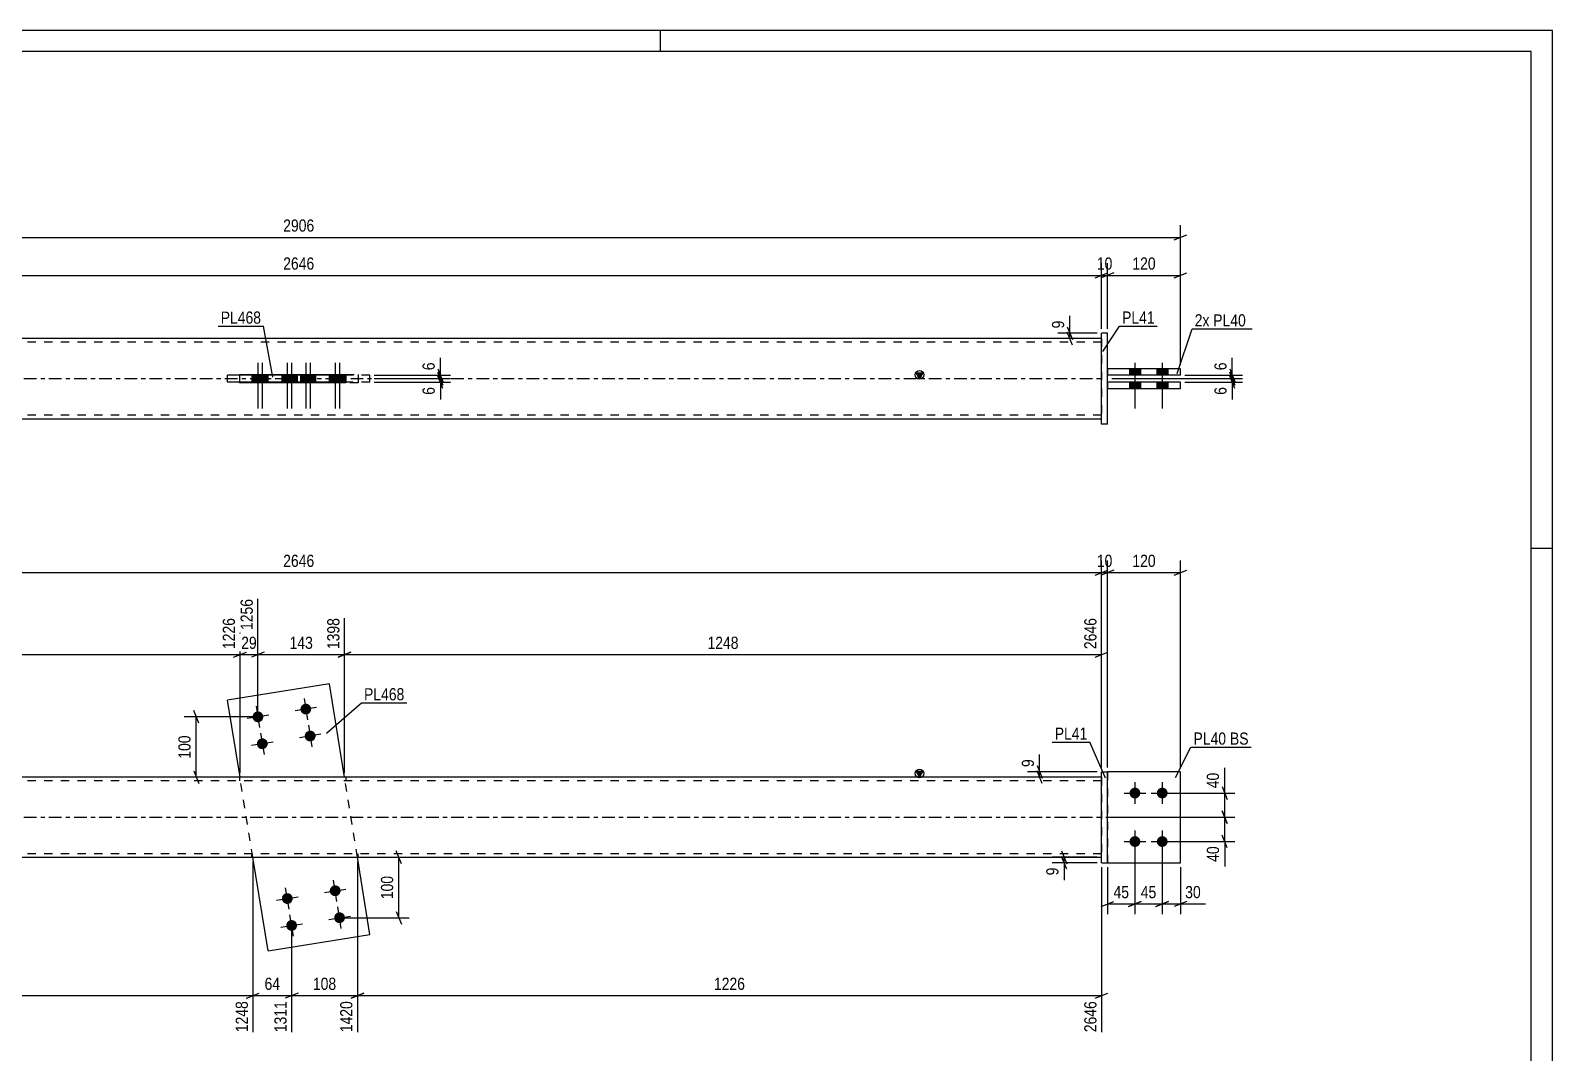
# Model space of a CAD drawing. Header units: millimetres. Extents: x 0 to 594, y 0 to 420.
# Drawn here: x 235.7 to 594, y 179.2 to 420 of the extents above; entities that cross this region are included whole.
import ezdxf

# ---------------------------------------------------------------- set-up
doc = ezdxf.new("R2010")
doc.units = ezdxf.units.MM
doc.linetypes.add('DXK_LINE_DOT2', pattern=[3.9198, 1.9599, -1.9599])
doc.linetypes.add('DXK_LINE_DOT3', pattern=[5.9187, 2.979, -0.9799, 0.9799, -0.9799])
doc.styles.add('Arial Narrow', font='ARIALN.TTF', dxfattribs={"height": 0.2})

# ---------------------------------------------------------------- blocks, each defined once
blk = doc.blocks.new('Unknown-582683168-1128')
at = {"color": 5, "linetype": 'Continuous'}
for p, q in [((594, 420), (0, 420)), ((384, 415), (384, 420)), ((594, 0), (594, 420)), ((589, 415), (5, 415)), ((589, 5), (589, 415)), ((594, 298), (589, 298))]:
    blk.add_line(p, q, dxfattribs=at)
blk = doc.blocks.new('Bolt-582683168-1978 - 1949')
at = {"linetype": 'Continuous'}
for points in [[(495.68, 241.66, -1), (495.68, 239.09, -1)], [(502.11, 241.66, -1), (502.11, 239.09, -1)], [(495.68, 230.23, -1), (495.68, 227.66, -1)], [(502.11, 230.23, -1), (502.11, 227.66, -1)]]:
    blk.add_hatch(color=1, dxfattribs=at).paths.add_polyline_path(points)
at = {"color": 1, "linetype": 'Continuous'}
for p, q in [((493.11, 240.38), (498.25, 240.38)), ((495.68, 242.95), (495.68, 237.8)), ((499.54, 240.38), (504.68, 240.38)), ((502.11, 242.95), (502.11, 237.8)), ((495.68, 231.52), (495.68, 226.38)), ((502.11, 231.52), (502.11, 226.38)), ((493.11, 228.95), (498.25, 228.95)), ((499.54, 228.95), (504.68, 228.95))]:
    blk.add_line(p, q, dxfattribs=at)
blk = doc.blocks.new('Part-582683168-1956 - 1949')
at = {"color": 7, "linetype": 'DXK_LINE_DOT2'}
for p, q in [((506.39, 245.38), (489.25, 245.38)), ((489.25, 245.38), (489.25, 223.95)), ((506.39, 223.95), (506.39, 245.38)), ((489.25, 223.95), (506.39, 223.95))]:
    blk.add_line(p, q, dxfattribs=at)
blk = doc.blocks.new('Part-582683168-1957 - 1949')
at = {"color": 2, "linetype": 'Continuous'}
for p, q in [((487.82, 223.95), (487.82, 245.38)), ((487.82, 245.38), (489.25, 245.38)), ((489.25, 223.95), (489.25, 245.38)), ((487.82, 223.95), (489.25, 223.95))]:
    blk.add_line(p, q, dxfattribs=at)
blk = doc.blocks.new('Part-582683168-1977 - 1949')
at = {"color": 2, "linetype": 'Continuous'}
for p, q in [((306.03, 266.11), (282.06, 262.23)), ((309.59, 244.09), (306.03, 266.11)), ((284.99, 244.09), (282.06, 262.23)), ((291.6, 203.22), (288.04, 225.23)), ((315.57, 207.09), (312.64, 225.23)), ((291.6, 203.22), (315.57, 207.09))]:
    blk.add_line(p, q, dxfattribs=at)
at = {"color": 7, "linetype": 'DXK_LINE_DOT2'}
for p, q in [((288.04, 225.23), (284.99, 244.09)), ((312.64, 225.23), (309.59, 244.09))]:
    blk.add_line(p, q, dxfattribs=at)
blk = doc.blocks.new('Bolt-582683168-1980 - 1949')
at = {"linetype": 'Continuous'}
for points in [[(290.47, 258.53, -1), (287.93, 258.12, -1)], [(301.75, 260.35, -1), (299.22, 259.94, -1)], [(302.78, 254, -1), (300.24, 253.59, -1)], [(291.5, 252.18, -1), (288.96, 251.77, -1)]]:
    blk.add_hatch(color=1, dxfattribs=at).paths.add_polyline_path(points)
at = {"color": 1, "linetype": 'Continuous'}
for p, q in [((300.08, 262.68), (300.9, 257.61)), ((291.74, 258.73), (286.66, 257.91)), ((288.79, 260.86), (289.61, 255.78)), ((303.02, 260.56), (297.95, 259.74)), ((289.82, 254.51), (290.64, 249.44)), ((301.1, 256.34), (301.92, 251.26)), ((292.77, 252.39), (287.69, 251.57)), ((304.05, 254.21), (298.97, 253.39))]:
    blk.add_line(p, q, dxfattribs=at)
blk = doc.blocks.new('Bolt-582683168-1981 - 1949')
at = {"linetype": 'Continuous'}
for points in [[(306.13, 217.14, -1), (308.67, 217.55, -1)], [(294.85, 215.32, -1), (297.39, 215.73, -1)], [(307.16, 210.8, -1), (309.7, 211.21, -1)], [(295.88, 208.97, -1), (298.42, 209.38, -1)]]:
    blk.add_hatch(color=1, dxfattribs=at).paths.add_polyline_path(points)
at = {"color": 1, "linetype": 'Continuous'}
for p, q in [((307.81, 214.81), (306.99, 219.89)), ((293.58, 215.11), (298.66, 215.93)), ((296.53, 212.99), (295.71, 218.06)), ((304.86, 216.94), (309.94, 217.76)), ((297.56, 206.64), (296.74, 211.72)), ((308.84, 208.46), (308.02, 213.54)), ((294.61, 208.77), (299.69, 209.59)), ((305.89, 210.59), (310.97, 211.41))]:
    blk.add_line(p, q, dxfattribs=at)
blk = doc.blocks.new('Part-582683168-1992 - 1949')
at = {"color": 2, "linetype": 'Continuous'}
for p, q in [((506.39, 245.38), (489.25, 245.38)), ((506.39, 223.95), (506.39, 245.38)), ((489.25, 223.95), (506.39, 223.95))]:
    blk.add_line(p, q, dxfattribs=at)
at = {"color": 7, "linetype": 'DXK_LINE_DOT2'}
blk.add_line((489.25, 245.38), (489.25, 223.95), dxfattribs=at)
blk = doc.blocks.new('Part-582683168-1997 - 1949')
at = {"linetype": 'Continuous'}
blk.add_hatch(color=2, dxfattribs=at).paths.add_polyline_path([(444.96, 244.09), (444.16, 245.49), (445.76, 245.49)])
at = {"color": 2, "linetype": 'Continuous'}
for p, q in [((487.82, 244.09), (109.81, 244.09)), ((444.96, 244.09), (444.16, 245.49)), ((444.16, 245.49), (445.76, 245.49)), ((445.76, 245.49), (444.96, 244.09)), ((109.81, 225.23), (487.82, 225.23))]:
    blk.add_line(p, q, dxfattribs=at)
at = {"color": 7, "linetype": 'DXK_LINE_DOT2'}
for p, q in [((284.85, 244.09), (284.85, 243.23)), ((309.87, 244.09), (309.87, 243.23)), ((487.82, 244.09), (487.82, 225.23)), ((487.82, 243.23), (109.81, 243.23)), ((487.82, 226.09), (109.81, 226.09)), ((287.76, 225.23), (287.76, 226.09)), ((312.78, 225.23), (312.78, 226.09))]:
    blk.add_line(p, q, dxfattribs=at)
at = {"color": 7, "linetype": 'DXK_LINE_DOT3'}
blk.add_line((109.81, 234.66), (487.82, 234.66), dxfattribs=at)
at = {"color": 2, "linetype": 'Continuous'}
blk.add_circle((444.96, 244.99), 1, dxfattribs=at)
blk = doc.blocks.new('Bolt-582683168-2431 - 2424')
at = {"linetype": 'Continuous'}
for points in [[(496.96, 340.26), (494.39, 340.26), (494.39, 338.83), (496.96, 338.83)], [(496.96, 340.26), (494.39, 340.26), (494.39, 338.83), (496.96, 338.83)], [(496.96, 337.12), (494.39, 337.12), (494.39, 335.69), (496.96, 335.69)], [(496.96, 337.12), (494.39, 337.12), (494.39, 335.69), (496.96, 335.69)], [(503.39, 340.26), (500.82, 340.26), (500.82, 338.83), (503.39, 338.83)], [(503.39, 340.26), (500.82, 340.26), (500.82, 338.83), (503.39, 338.83)], [(503.39, 337.12), (500.82, 337.12), (500.82, 335.69), (503.39, 335.69)], [(503.39, 337.12), (500.82, 337.12), (500.82, 335.69), (503.39, 335.69)]]:
    blk.add_hatch(color=1, dxfattribs=at).paths.add_polyline_path(points)
at = {"color": 1, "linetype": 'Continuous'}
for p, q in [((495.68, 341.69), (495.68, 330.98)), ((495.68, 341.69), (495.68, 330.98)), ((502.11, 341.69), (502.11, 330.98)), ((502.11, 341.69), (502.11, 330.98)), ((494.39, 340.26), (494.39, 338.83)), ((494.39, 340.26), (494.39, 338.83)), ((494.39, 337.12), (494.39, 335.69)), ((494.39, 337.12), (494.39, 335.69)), ((496.96, 340.26), (496.96, 338.83)), ((496.96, 340.26), (496.96, 338.83)), ((496.96, 337.12), (496.96, 335.69)), ((496.96, 337.12), (496.96, 335.69)), ((500.82, 340.26), (500.82, 338.83)), ((500.82, 340.26), (500.82, 338.83)), ((500.82, 337.12), (500.82, 335.69)), ((500.82, 337.12), (500.82, 335.69)), ((503.39, 340.26), (503.39, 338.83)), ((503.39, 340.26), (503.39, 338.83)), ((503.39, 337.12), (503.39, 335.69)), ((503.39, 337.12), (503.39, 335.69))]:
    blk.add_line(p, q, dxfattribs=at)
blk = doc.blocks.new('Part-582683168-2437 - 2424')
at = {"color": 2, "linetype": 'Continuous'}
for p, q in [((282.06, 337.12), (282.06, 338.83)), ((309.87, 338.83), (282.06, 338.83)), ((309.87, 337.12), (282.06, 337.12)), ((306.03, 337.12), (306.03, 338.83))]:
    blk.add_line(p, q, dxfattribs=at)
at = {"color": 7, "linetype": 'DXK_LINE_DOT2'}
for p, q in [((291.6, 337.12), (291.6, 338.83)), ((315.57, 338.83), (309.87, 338.83)), ((315.57, 337.12), (309.87, 337.12)), ((315.57, 337.12), (315.57, 338.83))]:
    blk.add_line(p, q, dxfattribs=at)
blk = doc.blocks.new('Part-582683168-2452 - 2424')
at = {"color": 2, "linetype": 'Continuous'}
for p, q in [((489.25, 340.26), (489.25, 338.83)), ((506.39, 340.26), (489.25, 340.26)), ((506.39, 338.83), (489.25, 338.83)), ((506.39, 338.83), (506.39, 340.26))]:
    blk.add_line(p, q, dxfattribs=at)
blk = doc.blocks.new('Part-582683168-2457 - 2424')
at = {"color": 2, "linetype": 'Continuous'}
for p, q in [((506.39, 337.12), (489.25, 337.12)), ((489.25, 337.12), (489.25, 335.69)), ((506.39, 335.69), (506.39, 337.12)), ((489.25, 335.69), (506.39, 335.69))]:
    blk.add_line(p, q, dxfattribs=at)
blk = doc.blocks.new('Part-582683168-2462 - 2424')
at = {"linetype": 'Continuous'}
blk.add_hatch(color=2, dxfattribs=at).paths.add_polyline_path([(444.96, 337.98), (444.16, 339.38), (445.76, 339.38)])
at = {"color": 2, "linetype": 'Continuous'}
for p, q in [((487.82, 347.4), (109.81, 347.4)), ((284.85, 338.98), (284.85, 338.83)), ((284.85, 338.98), (309.87, 338.98)), ((284.85, 336.98), (284.85, 337.12)), ((309.87, 336.98), (284.85, 336.98)), ((287.76, 338.83), (287.76, 338.98)), ((287.76, 336.98), (287.76, 337.12)), ((309.87, 338.98), (309.87, 336.98)), ((444.96, 337.98), (444.16, 339.38)), ((444.16, 339.38), (445.76, 339.38)), ((445.76, 339.38), (444.96, 337.98)), ((109.81, 328.55), (487.82, 328.55))]:
    blk.add_line(p, q, dxfattribs=at)
at = {"color": 7, "linetype": 'DXK_LINE_DOT2'}
for p, q in [((487.82, 346.55), (109.81, 346.55)), ((487.82, 347.4), (487.82, 328.55)), ((284.85, 338.83), (284.85, 336.98)), ((287.76, 338.98), (287.76, 337.12)), ((309.87, 338.98), (312.78, 338.98)), ((312.78, 336.98), (309.87, 336.98)), ((312.78, 338.98), (312.78, 336.98)), ((487.82, 329.4), (109.81, 329.4))]:
    blk.add_line(p, q, dxfattribs=at)
at = {"color": 7, "linetype": 'DXK_LINE_DOT3'}
blk.add_line((109.81, 337.98), (487.82, 337.98), dxfattribs=at)
at = {"color": 2, "linetype": 'Continuous'}
blk.add_circle((444.96, 338.88), 1, dxfattribs=at)
blk = doc.blocks.new('Bolt-582683168-2468 - 2424')
at = {"linetype": 'Continuous'}
for points in [[(290.49, 338.83), (287.92, 338.83), (287.92, 337.12), (290.49, 337.12)], [(291.51, 338.83), (288.94, 338.83), (288.94, 337.12), (291.51, 337.12)], [(301.77, 338.83), (299.2, 338.83), (299.2, 337.12), (301.77, 337.12)], [(302.8, 338.83), (300.23, 338.83), (300.23, 337.12), (302.8, 337.12)]]:
    blk.add_hatch(color=1, dxfattribs=at).paths.add_polyline_path(points)
at = {"color": 1, "linetype": 'Continuous'}
for p, q in [((289.2, 341.69), (289.2, 330.98)), ((290.23, 341.69), (290.23, 330.98)), ((300.49, 341.69), (300.49, 330.98)), ((301.51, 341.69), (301.51, 330.98)), ((287.92, 338.83), (287.92, 337.12)), ((288.94, 338.83), (288.94, 337.12)), ((290.49, 338.83), (290.49, 337.12)), ((291.51, 338.83), (291.51, 337.12)), ((299.2, 338.83), (299.2, 337.12)), ((300.23, 338.83), (300.23, 337.12)), ((301.77, 338.83), (301.77, 337.12)), ((302.8, 338.83), (302.8, 337.12))]:
    blk.add_line(p, q, dxfattribs=at)
blk = doc.blocks.new('Bolt-582683168-2469 - 2424')
at = {"linetype": 'Continuous'}
for points in [[(294.84, 337.12), (297.41, 337.12), (297.41, 338.83), (294.84, 338.83)], [(295.86, 337.12), (298.43, 337.12), (298.43, 338.83), (295.86, 338.83)], [(306.12, 337.12), (308.69, 337.12), (308.69, 338.83), (306.12, 338.83)], [(307.14, 337.12), (309.71, 337.12), (309.71, 338.83), (307.14, 338.83)]]:
    blk.add_hatch(color=1, dxfattribs=at).paths.add_polyline_path(points)
at = {"color": 1, "linetype": 'Continuous'}
for p, q in [((296.12, 341.69), (296.12, 330.98)), ((297.15, 341.69), (297.15, 330.98)), ((307.4, 341.69), (307.4, 330.98)), ((308.43, 341.69), (308.43, 330.98)), ((294.84, 338.83), (294.84, 337.12)), ((295.86, 338.83), (295.86, 337.12)), ((297.41, 338.83), (297.41, 337.12)), ((298.43, 338.83), (298.43, 337.12)), ((306.12, 338.83), (306.12, 337.12)), ((307.14, 338.83), (307.14, 337.12)), ((308.69, 338.83), (308.69, 337.12)), ((309.71, 338.83), (309.71, 337.12))]:
    blk.add_line(p, q, dxfattribs=at)
blk = doc.blocks.new('Part-582683168-2475 - 2424')
at = {"color": 2, "linetype": 'Continuous'}
for p, q in [((487.82, 327.26), (487.82, 348.69)), ((489.25, 348.69), (487.82, 348.69)), ((489.25, 327.26), (489.25, 348.69)), ((489.25, 327.26), (487.82, 327.26))]:
    blk.add_line(p, q, dxfattribs=at)
blk = doc.blocks.new('StraightDimension-582683168-2094 - 1949')
at = {"color": 7, "linetype": 'Continuous'}
for p, q in [((288.2, 258.32), (271.85, 258.32)), ((275.3, 256.82), (274.1, 259.82)), ((274.7, 244.09), (274.7, 258.32)), ((283.99, 244.09), (271.85, 244.09)), ((274.1, 245.59), (275.3, 242.59))]:
    blk.add_line(p, q, dxfattribs=at)
at = {"color": 0}
blk.add_wipeout([(273.95, 254.55), (269.75, 254.55), (269.75, 247.86), (273.95, 247.86)], dxfattribs=at)
at = {"color": 3, "style": 'Arial Narrow'}
blk.add_text('100', height=2.863, rotation=90.0002, dxfattribs=at).set_placement((273.35, 248.46))
blk = doc.blocks.new('StraightDimension-582683168-2144 - 1949')
at = {"color": 7, "linetype": 'Continuous'}
for p, q in [((322.99, 223.73), (321.79, 226.73)), ((313.78, 225.23), (324.79, 225.23)), ((322.39, 211), (322.39, 225.23)), ((321.79, 212.5), (322.99, 209.5)), ((309.43, 211), (324.79, 211))]:
    blk.add_line(p, q, dxfattribs=at)
at = {"color": 0}
blk.add_wipeout([(321.64, 221.46), (317.44, 221.46), (317.44, 214.77), (321.64, 214.77)], dxfattribs=at)
at = {"color": 3, "style": 'Arial Narrow'}
blk.add_text('100', height=2.863, rotation=90.0002, dxfattribs=at).set_placement((321.04, 215.37))
blk = doc.blocks.new('StraightDimension-582683168-2021 - 1949')
at = {"color": 7, "linetype": 'Continuous'}
for p, q in [((487.82, 246.38), (487.82, 295.14)), ((489.25, 246.38), (489.25, 295.14)), ((486.32, 291.69), (489.32, 292.89)), ((490.75, 292.89), (487.75, 291.69)), ((487.82, 292.29), (489.25, 292.29))]:
    blk.add_line(p, q, dxfattribs=at)
at = {"color": 0}
blk.add_wipeout([(490.96, 293.04), (490.96, 297.24), (486.11, 297.24), (486.11, 293.04)], dxfattribs=at)
at = {"color": 3, "style": 'Arial Narrow'}
blk.add_text('10', height=2.863, dxfattribs=at).set_placement((486.71, 293.64))
blk = doc.blocks.new('StraightDimension-582683168-2181 - 1949')
at = {"color": 7, "linetype": 'Continuous'}
for p, q in [((502.11, 227.95), (502.11, 211.86)), ((506.39, 222.95), (506.39, 211.86)), ((500.61, 213.66), (503.61, 214.86)), ((502.11, 214.26), (506.39, 214.26)), ((507.89, 214.86), (504.89, 213.66))]:
    blk.add_line(p, q, dxfattribs=at)
at = {"color": 0}
blk.add_wipeout([(511.77, 215.01), (511.77, 219.21), (506.92, 219.21), (506.92, 215.01)], dxfattribs=at)
at = {"color": 7, "linetype": 'Continuous'}
blk.add_line((506.39, 214.26), (512.3, 214.26), dxfattribs=at)
blk.add_line((506.39, 214.26), (512.3, 214.26), dxfattribs=at)
at = {"color": 3, "style": 'Arial Narrow'}
blk.add_text('30', height=2.863, dxfattribs=at).set_placement((507.52, 215.61))
blk = doc.blocks.new('StraightDimension-582683168-2130 - 1949')
at = {"color": 7, "linetype": 'Continuous'}
for p, q in [((503.11, 240.38), (519.22, 240.38)), ((516.22, 241.88), (517.42, 238.88)), ((516.82, 234.66), (516.82, 240.38)), ((488.82, 234.66), (519.22, 234.66)), ((517.42, 233.16), (516.22, 236.16))]:
    blk.add_line(p, q, dxfattribs=at)
at = {"color": 0}
blk.add_wipeout([(516.07, 245.76), (511.87, 245.76), (511.87, 240.9), (516.07, 240.9)], dxfattribs=at)
at = {"color": 7, "linetype": 'Continuous'}
blk.add_line((516.82, 240.38), (516.82, 246.28), dxfattribs=at)
blk.add_line((516.82, 240.38), (516.82, 246.28), dxfattribs=at)
at = {"color": 3, "style": 'Arial Narrow'}
blk.add_text('40', height=2.863, rotation=90.0002, dxfattribs=at).set_placement((515.47, 241.5))
blk = doc.blocks.new('StraightDimension-582683168-2325 - 1949')
at = {"color": 7, "linetype": 'Continuous'}
for p, q in [((284.99, 245.09), (284.99, 281.6)), ((109.81, 245.09), (109.81, 276.11)), ((111.31, 273.58), (108.31, 272.38)), ((109.81, 272.98), (284.99, 272.98)), ((283.49, 272.38), (286.49, 273.58))]:
    blk.add_line(p, q, dxfattribs=at)
at = {"color": 0, "linetype": 'Continuous'}
for points in [[(284.39, 282.2), (280.19, 282.2), (280.19, 273.68), (284.39, 273.68)], [(109.21, 276.71), (105.01, 276.71), (105.01, 273.68), (109.21, 273.68)]]:
    blk.add_wipeout(points, dxfattribs=at)
at = {"color": 0}
blk.add_wipeout([(201.66, 273.73), (201.66, 277.93), (193.15, 277.93), (193.15, 273.73)], dxfattribs=at)
at = {"color": 3, "linetype": 'Continuous', "style": 'Arial Narrow'}
for s, height, p in [('1226', 2.863, (283.79, 274.28)), ('0', 2.86, (108.61, 274.28))]:
    blk.add_text(s, height=height, rotation=90.0002, dxfattribs=at).set_placement(p)
at = {"color": 3, "style": 'Arial Narrow'}
blk.add_text('1226', height=2.863, dxfattribs=at).set_placement((193.75, 274.33))
blk = doc.blocks.new('StraightDimension-582683168-1999 - 1949')
at = {"color": 7, "linetype": 'Continuous'}
for p, q in [((489.25, 246.38), (489.25, 295.14)), ((506.39, 246.38), (506.39, 295.14)), ((490.75, 292.89), (487.75, 291.69)), ((489.25, 292.29), (506.39, 292.29)), ((504.89, 291.69), (507.89, 292.89))]:
    blk.add_line(p, q, dxfattribs=at)
at = {"color": 0}
blk.add_wipeout([(501.16, 293.04), (501.16, 297.24), (494.48, 297.24), (494.48, 293.04)], dxfattribs=at)
at = {"color": 3, "style": 'Arial Narrow'}
blk.add_text('120', height=2.863, dxfattribs=at).set_placement((495.08, 293.64))
blk = doc.blocks.new('StraightDimension-582683168-2038 - 1949')
at = {"color": 7, "linetype": 'Continuous'}
for p, q in [((487.82, 246.38), (487.82, 295.14)), ((109.81, 292.29), (487.82, 292.29)), ((486.32, 291.69), (489.32, 292.89))]:
    blk.add_line(p, q, dxfattribs=at)
at = {"color": 0}
blk.add_wipeout([(303.07, 293.04), (303.07, 297.24), (294.56, 297.24), (294.56, 293.04)], dxfattribs=at)
at = {"color": 3, "style": 'Arial Narrow'}
blk.add_text('2646', height=2.863, dxfattribs=at).set_placement((295.16, 293.64))
blk = doc.blocks.new('StraightDimension-582683168-2087 - 1949')
at = {"color": 7, "linetype": 'Continuous'}
for p, q in [((486.82, 245.38), (470.4, 245.38)), ((486.82, 244.09), (470.4, 244.09)), ((472.65, 246.88), (473.85, 243.88)), ((473.85, 242.59), (472.65, 245.59)), ((473.25, 244.09), (473.25, 245.38))]:
    blk.add_line(p, q, dxfattribs=at)
at = {"color": 0}
blk.add_wipeout([(472.5, 248.93), (468.3, 248.93), (468.3, 245.9), (472.5, 245.9)], dxfattribs=at)
at = {"color": 7, "linetype": 'Continuous'}
blk.add_line((473.25, 245.38), (473.25, 249.45), dxfattribs=at)
blk.add_line((473.25, 245.38), (473.25, 249.45), dxfattribs=at)
at = {"color": 3, "style": 'Arial Narrow'}
blk.add_text('9', height=2.86, rotation=90.0002, dxfattribs=at).set_placement((471.9, 246.5))
blk = doc.blocks.new('StraightDimension-582683168-2115 - 1949')
at = {"color": 7, "linetype": 'Continuous'}
for p, q in [((488.82, 234.66), (519.22, 234.66)), ((516.22, 236.16), (517.42, 233.16)), ((516.82, 228.95), (516.82, 234.66)), ((517.42, 227.45), (516.22, 230.45)), ((503.11, 228.95), (519.22, 228.95))]:
    blk.add_line(p, q, dxfattribs=at)
at = {"color": 0}
blk.add_wipeout([(516.07, 228.42), (511.87, 228.42), (511.87, 223.57), (516.07, 223.57)], dxfattribs=at)
at = {"color": 7, "linetype": 'Continuous'}
blk.add_line((516.82, 228.95), (516.82, 223.04), dxfattribs=at)
blk.add_line((516.82, 228.95), (516.82, 223.04), dxfattribs=at)
at = {"color": 3, "style": 'Arial Narrow'}
blk.add_text('40', height=2.863, rotation=90.0002, dxfattribs=at).set_placement((515.47, 224.17))
blk = doc.blocks.new('StraightDimension-582683168-2283 - 1949')
at = {"color": 7, "linetype": 'Continuous'}
for p, q in [((109.81, 222.95), (109.81, 189.53)), ((288.04, 224.23), (288.04, 184.04)), ((111.31, 193.26), (108.31, 192.06)), ((109.81, 192.66), (288.04, 192.66)), ((286.54, 192.06), (289.54, 193.26))]:
    blk.add_line(p, q, dxfattribs=at)
at = {"color": 0}
blk.add_wipeout([(203.18, 193.41), (203.18, 197.61), (194.67, 197.61), (194.67, 193.41)], dxfattribs=at)
at = {"color": 0, "linetype": 'Continuous'}
for points in [[(109.21, 191.96), (105.01, 191.96), (105.01, 188.93), (109.21, 188.93)], [(287.44, 191.96), (283.24, 191.96), (283.24, 183.44), (287.44, 183.44)]]:
    blk.add_wipeout(points, dxfattribs=at)
at = {"color": 3, "style": 'Arial Narrow'}
blk.add_text('1248', height=2.863, dxfattribs=at).set_placement((195.27, 194.01))
at = {"color": 3, "linetype": 'Continuous', "style": 'Arial Narrow'}
for s, height, p in [('0', 2.86, (108.61, 189.53)), ('1248', 2.863, (286.84, 184.04))]:
    blk.add_text(s, height=height, rotation=90.0002, dxfattribs=at).set_placement(p)
blk = doc.blocks.new('StraightDimension-582683168-2155 - 1949')
at = {"color": 7, "linetype": 'Continuous'}
for p, q in [((495.68, 227.95), (495.68, 211.86)), ((489.25, 222.95), (489.25, 211.86)), ((487.75, 213.66), (490.75, 214.86)), ((489.25, 214.26), (495.68, 214.26)), ((497.18, 214.86), (494.18, 213.66))]:
    blk.add_line(p, q, dxfattribs=at)
at = {"color": 0}
blk.add_wipeout([(494.89, 215.01), (494.89, 219.21), (490.04, 219.21), (490.04, 215.01)], dxfattribs=at)
at = {"color": 3, "style": 'Arial Narrow'}
blk.add_text('45', height=2.863, dxfattribs=at).set_placement((490.64, 215.61))
blk = doc.blocks.new('StraightDimension-582683168-2171 - 1949')
at = {"color": 7, "linetype": 'Continuous'}
for p, q in [((495.68, 227.95), (495.68, 211.86)), ((502.11, 227.95), (502.11, 211.86)), ((494.18, 213.66), (497.18, 214.86)), ((495.68, 214.26), (502.11, 214.26)), ((503.61, 214.86), (500.61, 213.66))]:
    blk.add_line(p, q, dxfattribs=at)
at = {"color": 0}
blk.add_wipeout([(501.32, 215.01), (501.32, 219.21), (496.46, 219.21), (496.46, 215.01)], dxfattribs=at)
at = {"color": 3, "style": 'Arial Narrow'}
blk.add_text('45', height=2.863, dxfattribs=at).set_placement((497.06, 215.61))
blk = doc.blocks.new('StraightDimension-582683168-2259 - 1949')
at = {"color": 7, "linetype": 'Continuous'}
for p, q in [((312.64, 224.23), (312.64, 184.04)), ((297.15, 208.18), (297.15, 184.04)), ((298.65, 193.26), (295.65, 192.06)), ((297.15, 192.66), (312.64, 192.66)), ((311.14, 192.06), (314.14, 193.26))]:
    blk.add_line(p, q, dxfattribs=at)
at = {"color": 0}
blk.add_wipeout([(308.24, 193.41), (308.24, 197.61), (301.55, 197.61), (301.55, 193.41)], dxfattribs=at)
at = {"color": 3, "style": 'Arial Narrow'}
blk.add_text('108', height=2.863, dxfattribs=at).set_placement((302.15, 194.01))
at = {"color": 0, "linetype": 'Continuous'}
blk.add_wipeout([(312.04, 191.96), (307.84, 191.96), (307.84, 183.44), (312.04, 183.44)], dxfattribs=at)
at = {"color": 3, "linetype": 'Continuous', "style": 'Arial Narrow'}
blk.add_text('1420', height=2.863, rotation=90.0002, dxfattribs=at).set_placement((311.44, 184.04))
blk = doc.blocks.new('StraightDimension-582683168-2195 - 1949')
at = {"color": 7, "linetype": 'Continuous'}
for p, q in [((478.42, 226.73), (479.62, 223.73)), ((486.82, 225.23), (476.17, 225.23)), ((486.82, 223.95), (476.17, 223.95)), ((479.62, 222.45), (478.42, 225.45)), ((479.02, 223.95), (479.02, 225.23))]:
    blk.add_line(p, q, dxfattribs=at)
at = {"color": 0}
blk.add_wipeout([(478.27, 223.42), (474.07, 223.42), (474.07, 220.39), (478.27, 220.39)], dxfattribs=at)
at = {"color": 7, "linetype": 'Continuous'}
blk.add_line((479.02, 223.95), (479.02, 219.87), dxfattribs=at)
blk.add_line((479.02, 223.95), (479.02, 219.87), dxfattribs=at)
at = {"color": 3, "style": 'Arial Narrow'}
blk.add_text('9', height=2.86, rotation=90.0002, dxfattribs=at).set_placement((477.67, 220.99))
blk = doc.blocks.new('StraightDimension-582683168-2249 - 1949')
at = {"color": 7, "linetype": 'Continuous'}
for p, q in [((312.64, 224.23), (312.64, 184.04)), ((487.82, 222.95), (487.82, 184.04)), ((314.14, 193.26), (311.14, 192.06)), ((312.64, 192.66), (487.82, 192.66)), ((486.32, 192.06), (489.32, 193.26))]:
    blk.add_line(p, q, dxfattribs=at)
at = {"color": 0}
blk.add_wipeout([(404.49, 193.41), (404.49, 197.61), (395.97, 197.61), (395.97, 193.41)], dxfattribs=at)
at = {"color": 0, "linetype": 'Continuous'}
blk.add_wipeout([(487.22, 191.96), (483.02, 191.96), (483.02, 183.44), (487.22, 183.44)], dxfattribs=at)
at = {"color": 3, "style": 'Arial Narrow'}
blk.add_text('1226', height=2.863, dxfattribs=at).set_placement((396.57, 194.01))
at = {"color": 3, "linetype": 'Continuous', "style": 'Arial Narrow'}
blk.add_text('2646', height=2.863, rotation=90.0002, dxfattribs=at).set_placement((486.62, 184.04))
blk = doc.blocks.new('StraightDimension-582683168-2271 - 1949')
at = {"color": 7, "linetype": 'Continuous'}
for p, q in [((288.04, 224.23), (288.04, 184.04)), ((297.15, 208.18), (297.15, 184.04)), ((286.54, 192.06), (289.54, 193.26)), ((288.04, 192.66), (297.15, 192.66)), ((298.65, 193.26), (295.65, 192.06))]:
    blk.add_line(p, q, dxfattribs=at)
at = {"color": 0}
blk.add_wipeout([(295.02, 193.41), (295.02, 197.61), (290.17, 197.61), (290.17, 193.41)], dxfattribs=at)
at = {"color": 3, "style": 'Arial Narrow'}
blk.add_text('64', height=2.863, dxfattribs=at).set_placement((290.77, 194.01))
at = {"color": 0, "linetype": 'Continuous'}
blk.add_wipeout([(296.55, 191.96), (292.35, 191.96), (292.35, 183.44), (296.55, 183.44)], dxfattribs=at)
at = {"color": 3, "linetype": 'Continuous', "style": 'Arial Narrow'}
blk.add_text('1311', height=2.863, rotation=90.0002, dxfattribs=at).set_placement((295.95, 184.04))
blk = doc.blocks.new('StraightDimension-582683168-2339 - 1949')
at = {"color": 7, "linetype": 'Continuous'}
for p, q in [((289.2, 259.32), (289.2, 286.1)), ((284.99, 245.09), (284.99, 281.6)), ((283.49, 272.38), (286.49, 273.58)), ((284.99, 272.98), (289.2, 272.98)), ((290.7, 273.58), (287.7, 272.38))]:
    blk.add_line(p, q, dxfattribs=at)
at = {"color": 0}
blk.add_wipeout([(289.53, 273.73), (289.53, 277.93), (284.67, 277.93), (284.67, 273.73)], dxfattribs=at)
at = {"color": 0, "linetype": 'Continuous'}
blk.add_wipeout([(288.6, 286.7), (284.4, 286.7), (284.4, 278.18), (288.6, 278.18)], dxfattribs=at)
at = {"color": 3, "linetype": 'Continuous', "style": 'Arial Narrow'}
blk.add_text('1256', height=2.863, rotation=90.0002, dxfattribs=at).set_placement((288, 278.78))
at = {"color": 3, "style": 'Arial Narrow'}
blk.add_text('29', height=2.863, dxfattribs=at).set_placement((285.27, 274.33))
blk = doc.blocks.new('StraightDimension-582683168-2353 - 1949')
at = {"color": 7, "linetype": 'Continuous'}
for p, q in [((289.2, 259.32), (289.2, 286.1)), ((309.59, 245.09), (309.59, 281.6)), ((290.7, 273.58), (287.7, 272.38)), ((289.2, 272.98), (309.59, 272.98)), ((308.09, 272.38), (311.09, 273.58))]:
    blk.add_line(p, q, dxfattribs=at)
at = {"color": 0, "linetype": 'Continuous'}
blk.add_wipeout([(308.99, 282.2), (304.79, 282.2), (304.79, 273.68), (308.99, 273.68)], dxfattribs=at)
at = {"color": 0}
blk.add_wipeout([(302.74, 273.73), (302.74, 277.93), (296.06, 277.93), (296.06, 273.73)], dxfattribs=at)
at = {"color": 3, "linetype": 'Continuous', "style": 'Arial Narrow'}
blk.add_text('1398', height=2.863, rotation=90.0002, dxfattribs=at).set_placement((308.39, 274.28))
at = {"color": 3, "style": 'Arial Narrow'}
blk.add_text('143', height=2.863, dxfattribs=at).set_placement((296.66, 274.33))
blk = doc.blocks.new('StraightDimension-582683168-2367 - 1949')
at = {"color": 7, "linetype": 'Continuous'}
for p, q in [((309.59, 245.09), (309.59, 281.6)), ((487.82, 246.38), (487.82, 281.6)), ((311.09, 273.58), (308.09, 272.38)), ((309.59, 272.98), (487.82, 272.98)), ((486.32, 272.38), (489.32, 273.58))]:
    blk.add_line(p, q, dxfattribs=at)
at = {"color": 0, "linetype": 'Continuous'}
blk.add_wipeout([(487.22, 282.2), (483.02, 282.2), (483.02, 273.68), (487.22, 273.68)], dxfattribs=at)
at = {"color": 0}
blk.add_wipeout([(402.96, 273.73), (402.96, 277.93), (394.45, 277.93), (394.45, 273.73)], dxfattribs=at)
at = {"color": 3, "linetype": 'Continuous', "style": 'Arial Narrow'}
blk.add_text('2646', height=2.863, rotation=90.0002, dxfattribs=at).set_placement((486.62, 274.28))
at = {"color": 3, "style": 'Arial Narrow'}
blk.add_text('1248', height=2.863, dxfattribs=at).set_placement((395.05, 274.33))
blk = doc.blocks.new('StraightDimension-582683168-2502 - 2424')
at = {"color": 7, "linetype": 'Continuous'}
for p, q in [((490.25, 337.98), (521, 337.98)), ((507.39, 337.12), (521, 337.12)), ((518, 339.48), (519.2, 336.48)), ((519.2, 335.62), (518, 338.62)), ((518.6, 337.12), (518.6, 337.98))]:
    blk.add_line(p, q, dxfattribs=at)
at = {"color": 0}
blk.add_wipeout([(517.85, 336.59), (513.65, 336.59), (513.65, 333.57), (517.85, 333.57)], dxfattribs=at)
at = {"color": 7, "linetype": 'Continuous'}
blk.add_line((518.6, 337.12), (518.6, 333.04), dxfattribs=at)
blk.add_line((518.6, 337.12), (518.6, 333.04), dxfattribs=at)
at = {"color": 3, "style": 'Arial Narrow'}
blk.add_text('6', height=2.86, rotation=90.0002, dxfattribs=at).set_placement((517.25, 334.17))
blk = doc.blocks.new('StraightDimension-582683168-2533 - 2424')
at = {"color": 7, "linetype": 'Continuous'}
for p, q in [((486.32, 361.71), (489.32, 362.91)), ((490.75, 362.91), (487.75, 361.71)), ((487.82, 349.69), (487.82, 365.16)), ((487.82, 362.31), (489.25, 362.31)), ((489.25, 349.69), (489.25, 365.16))]:
    blk.add_line(p, q, dxfattribs=at)
at = {"color": 0}
blk.add_wipeout([(490.96, 363.06), (490.96, 367.26), (486.11, 367.26), (486.11, 363.06)], dxfattribs=at)
at = {"color": 3, "style": 'Arial Narrow'}
blk.add_text('10', height=2.863, dxfattribs=at).set_placement((486.71, 363.66))
blk = doc.blocks.new('StraightDimension-582683168-2493 - 2424')
at = {"color": 7, "linetype": 'Continuous'}
for p, q in [((490.25, 337.98), (521, 337.98)), ((507.39, 338.83), (521, 338.83)), ((518, 340.33), (519.2, 337.33)), ((519.2, 336.48), (518, 339.48)), ((518.6, 337.98), (518.6, 338.83))]:
    blk.add_line(p, q, dxfattribs=at)
at = {"color": 0}
blk.add_wipeout([(517.85, 342.39), (513.65, 342.39), (513.65, 339.36), (517.85, 339.36)], dxfattribs=at)
at = {"color": 7, "linetype": 'Continuous'}
blk.add_line((518.6, 338.83), (518.6, 342.91), dxfattribs=at)
blk.add_line((518.6, 338.83), (518.6, 342.91), dxfattribs=at)
at = {"color": 3, "style": 'Arial Narrow'}
blk.add_text('6', height=2.86, rotation=90.0002, dxfattribs=at).set_placement((517.25, 339.96))
blk = doc.blocks.new('StraightDimension-582683168-2512 - 2424')
at = {"color": 7, "linetype": 'Continuous'}
for p, q in [((486.82, 348.69), (477.51, 348.69)), ((479.76, 350.19), (480.96, 347.19)), ((480.96, 345.9), (479.76, 348.9)), ((480.36, 347.4), (480.36, 348.69)), ((486.82, 347.4), (477.51, 347.4))]:
    blk.add_line(p, q, dxfattribs=at)
at = {"color": 0}
blk.add_wipeout([(479.61, 352.24), (475.41, 352.24), (475.41, 349.21), (479.61, 349.21)], dxfattribs=at)
at = {"color": 7, "linetype": 'Continuous'}
blk.add_line((480.36, 348.69), (480.36, 352.77), dxfattribs=at)
blk.add_line((480.36, 348.69), (480.36, 352.77), dxfattribs=at)
at = {"color": 3, "style": 'Arial Narrow'}
blk.add_text('9', height=2.86, rotation=90.0002, dxfattribs=at).set_placement((479.01, 349.81))
blk = doc.blocks.new('StraightDimension-582683168-2523 - 2424')
at = {"color": 7, "linetype": 'Continuous'}
for p, q in [((490.75, 362.91), (487.75, 361.71)), ((489.25, 349.69), (489.25, 365.16)), ((489.25, 362.31), (506.39, 362.31)), ((504.89, 361.71), (507.89, 362.91)), ((506.39, 341.26), (506.39, 365.16))]:
    blk.add_line(p, q, dxfattribs=at)
at = {"color": 0}
blk.add_wipeout([(501.16, 363.06), (501.16, 367.26), (494.48, 367.26), (494.48, 363.06)], dxfattribs=at)
at = {"color": 3, "style": 'Arial Narrow'}
blk.add_text('120', height=2.863, dxfattribs=at).set_placement((495.08, 363.66))
blk = doc.blocks.new('StraightDimension-582683168-2543 - 2424')
at = {"color": 7, "linetype": 'Continuous'}
for p, q in [((109.81, 362.31), (487.82, 362.31)), ((486.32, 361.71), (489.32, 362.91)), ((487.82, 349.69), (487.82, 365.16))]:
    blk.add_line(p, q, dxfattribs=at)
at = {"color": 0}
blk.add_wipeout([(303.07, 363.06), (303.07, 367.26), (294.56, 367.26), (294.56, 363.06)], dxfattribs=at)
at = {"color": 3, "style": 'Arial Narrow'}
blk.add_text('2646', height=2.863, dxfattribs=at).set_placement((295.16, 363.66))
blk = doc.blocks.new('StraightDimension-582683168-2574 - 2424')
at = {"color": 7, "linetype": 'Continuous'}
for p, q in [((506.39, 341.26), (506.39, 374.11)), ((91.24, 371.26), (506.39, 371.26)), ((504.89, 370.66), (507.89, 371.86))]:
    blk.add_line(p, q, dxfattribs=at)
at = {"color": 0}
blk.add_wipeout([(303.07, 372.01), (303.07, 376.21), (294.56, 376.21), (294.56, 372.01)], dxfattribs=at)
at = {"color": 3, "style": 'Arial Narrow'}
blk.add_text('2906', height=2.863, dxfattribs=at).set_placement((295.16, 372.61))
blk = doc.blocks.new('StraightDimension-582683168-2585 - 2424')
at = {"color": 7, "linetype": 'Continuous'}
for p, q in [((316.57, 338.83), (334.58, 338.83)), ((316.57, 337.98), (334.58, 337.98)), ((331.58, 340.33), (332.78, 337.33)), ((332.78, 336.48), (331.58, 339.48)), ((332.18, 337.98), (332.18, 338.83))]:
    blk.add_line(p, q, dxfattribs=at)
at = {"color": 0}
blk.add_wipeout([(331.43, 342.39), (327.23, 342.39), (327.23, 339.36), (331.43, 339.36)], dxfattribs=at)
at = {"color": 7, "linetype": 'Continuous'}
blk.add_line((332.18, 338.83), (332.18, 342.91), dxfattribs=at)
blk.add_line((332.18, 338.83), (332.18, 342.91), dxfattribs=at)
at = {"color": 3, "style": 'Arial Narrow'}
blk.add_text('6', height=2.86, rotation=90.0002, dxfattribs=at).set_placement((330.83, 339.96))
blk = doc.blocks.new('StraightDimension-582683168-2589 - 2424')
at = {"color": 7, "linetype": 'Continuous'}
for p, q in [((316.57, 337.98), (334.58, 337.98)), ((316.57, 337.12), (334.58, 337.12)), ((331.58, 339.48), (332.78, 336.48)), ((332.78, 335.62), (331.58, 338.62)), ((332.18, 337.12), (332.18, 337.98))]:
    blk.add_line(p, q, dxfattribs=at)
at = {"color": 0}
blk.add_wipeout([(331.43, 336.59), (327.23, 336.59), (327.23, 333.57), (331.43, 333.57)], dxfattribs=at)
at = {"color": 7, "linetype": 'Continuous'}
blk.add_line((332.18, 337.12), (332.18, 333.04), dxfattribs=at)
blk.add_line((332.18, 337.12), (332.18, 333.04), dxfattribs=at)
at = {"color": 3, "style": 'Arial Narrow'}
blk.add_text('6', height=2.86, rotation=90.0002, dxfattribs=at).set_placement((330.83, 334.17))
blk = doc.blocks.new('MarkSet-582683168-2415 - 1949')
at = {"color": 0}
blk.add_wipeout([(517.15, 251.77), (517.15, 254.77), (509.47, 254.77), (509.47, 251.77)], dxfattribs=at)
blk.add_wipeout([(517.15, 251.77), (517.15, 254.77), (509.47, 254.77), (509.47, 251.77)], dxfattribs=at)
at = {"color": 30, "linetype": 'Continuous'}
blk.add_line((505.24, 244.06), (508.87, 251.17), dxfattribs=at)
at = {"color": 0}
blk.add_wipeout([(522.43, 251.77), (522.43, 254.77), (518.05, 254.77), (518.05, 251.77)], dxfattribs=at)
blk.add_wipeout([(522.43, 251.77), (522.43, 254.77), (518.05, 254.77), (518.05, 251.77)], dxfattribs=at)
at = {"color": 30, "linetype": 'Continuous'}
blk.add_line((508.87, 251.17), (523.03, 251.17), dxfattribs=at)
at = {"color": 3, "style": 'Arial Narrow'}
for s, p in [('PL40', (509.47, 251.77)), ('BS', (518.05, 251.77))]:
    blk.add_text(s, height=2.863, dxfattribs=at).set_placement(p)
blk = doc.blocks.new('Mark-582683168-1973 - 1949')
at = {"color": 0}
blk.add_wipeout([(323.69, 262.21), (323.69, 265.21), (314.19, 265.21), (314.19, 262.21)], dxfattribs=at)
blk.add_wipeout([(323.69, 262.21), (323.69, 265.21), (314.19, 265.21), (314.19, 262.21)], dxfattribs=at)
at = {"color": 30, "linetype": 'Continuous'}
for p, q in [((305.35, 254.48), (313.59, 261.61)), ((313.59, 261.61), (324.29, 261.61))]:
    blk.add_line(p, q, dxfattribs=at)
at = {"color": 3, "style": 'Arial Narrow'}
blk.add_text('PL468', height=2.863, dxfattribs=at).set_placement((314.19, 262.21))
blk = doc.blocks.new('Mark-582683168-3728 - 1949')
at = {"color": 0}
blk.add_wipeout([(484.47, 252.93), (484.47, 255.93), (476.8, 255.93), (476.8, 252.93)], dxfattribs=at)
blk.add_wipeout([(484.47, 252.93), (484.47, 255.93), (476.8, 255.93), (476.8, 252.93)], dxfattribs=at)
at = {"color": 30, "linetype": 'Continuous'}
for p in [(476.2, 252.33), (488.72, 243.9)]:
    blk.add_line(p, (485.07, 252.33), dxfattribs=at)
at = {"color": 3, "style": 'Arial Narrow'}
blk.add_text('PL41', height=2.863, dxfattribs=at).set_placement((476.8, 252.93))
blk = doc.blocks.new('Mark-582683168-2433 - 2424')
at = {"color": 0}
blk.add_wipeout([(289.95, 350.93), (289.95, 353.93), (280.45, 353.93), (280.45, 350.93)], dxfattribs=at)
blk.add_wipeout([(289.95, 350.93), (289.95, 353.93), (280.45, 353.93), (280.45, 350.93)], dxfattribs=at)
at = {"color": 30, "linetype": 'Continuous'}
for p in [(279.85, 350.33), (292.7, 338.3)]:
    blk.add_line(p, (290.55, 350.33), dxfattribs=at)
at = {"color": 3, "style": 'Arial Narrow'}
blk.add_text('PL468', height=2.863, dxfattribs=at).set_placement((280.45, 350.93))
blk = doc.blocks.new('Mark-582683168-2471 - 2424')
at = {"color": 0}
blk.add_wipeout([(500.33, 350.94), (500.33, 353.94), (492.66, 353.94), (492.66, 350.94)], dxfattribs=at)
blk.add_wipeout([(500.33, 350.94), (500.33, 353.94), (492.66, 353.94), (492.66, 350.94)], dxfattribs=at)
at = {"color": 30, "linetype": 'Continuous'}
for p, q in [((488.15, 344.37), (492.06, 350.34)), ((492.06, 350.34), (500.93, 350.34))]:
    blk.add_line(p, q, dxfattribs=at)
at = {"color": 3, "style": 'Arial Narrow'}
blk.add_text('PL41', height=2.863, dxfattribs=at).set_placement((492.66, 350.94))
blk = doc.blocks.new('MarkSet-582683168-2665 - 2424')
at = {"color": 0}
blk.add_wipeout([(513.22, 350.28), (513.22, 353.28), (509.75, 353.28), (509.75, 350.28)], dxfattribs=at)
blk.add_wipeout([(513.22, 350.28), (513.22, 353.28), (509.75, 353.28), (509.75, 350.28)], dxfattribs=at)
at = {"color": 30, "linetype": 'Continuous'}
blk.add_line((505.61, 339.18), (509.15, 349.68), dxfattribs=at)
at = {"color": 0}
blk.add_wipeout([(521.79, 350.28), (521.79, 353.28), (514.12, 353.28), (514.12, 350.28)], dxfattribs=at)
blk.add_wipeout([(521.79, 350.28), (521.79, 353.28), (514.12, 353.28), (514.12, 350.28)], dxfattribs=at)
at = {"color": 30, "linetype": 'Continuous'}
blk.add_line((509.15, 349.68), (523.29, 349.68), dxfattribs=at)
at = {"color": 3, "style": 'Arial Narrow'}
for s, p in [('2x', (509.75, 350.28)), ('PL40', (514.12, 350.28))]:
    blk.add_text(s, height=2.863, dxfattribs=at).set_placement(p)

msp = doc.modelspace()

# ---------------------------------------------------------------- block references
for name in ['Unknown-582683168-1128', 'Part-582683168-2475 - 2424', 'Part-582683168-2462 - 2424', 'Bolt-582683168-2468 - 2424', 'Bolt-582683168-2469 - 2424', 'Bolt-582683168-2431 - 2424', 'Part-582683168-2437 - 2424', 'Part-582683168-2452 - 2424', 'Part-582683168-2457 - 2424', 'Part-582683168-1977 - 1949', 'Bolt-582683168-1980 - 1949', 'Part-582683168-1997 - 1949', 'Part-582683168-1957 - 1949', 'Part-582683168-1956 - 1949', 'Part-582683168-1992 - 1949', 'Bolt-582683168-1978 - 1949', 'Bolt-582683168-1981 - 1949']:
    msp.add_blockref(name, (0, 0))

# ---------------------------------------------------------------- next in the draw order: block references
for name in ['StraightDimension-582683168-2533 - 2424', 'StraightDimension-582683168-2502 - 2424', 'StraightDimension-582683168-2021 - 1949', 'StraightDimension-582683168-2094 - 1949', 'StraightDimension-582683168-2144 - 1949', 'StraightDimension-582683168-2181 - 1949', 'StraightDimension-582683168-2283 - 1949']:
    msp.add_blockref(name, (0, 0))

# ---------------------------------------------------------------- next in the draw order: block references
for name in ['StraightDimension-582683168-2512 - 2424', 'StraightDimension-582683168-2493 - 2424', 'StraightDimension-582683168-2325 - 1949', 'StraightDimension-582683168-2130 - 1949', 'StraightDimension-582683168-2259 - 1949']:
    msp.add_blockref(name, (0, 0))

# ---------------------------------------------------------------- next in the draw order: block references
for name in ['StraightDimension-582683168-2523 - 2424', 'StraightDimension-582683168-1999 - 1949', 'StraightDimension-582683168-2115 - 1949', 'StraightDimension-582683168-2271 - 1949']:
    msp.add_blockref(name, (0, 0))

# ---------------------------------------------------------------- next in the draw order: block references
for name in ['StraightDimension-582683168-2543 - 2424', 'StraightDimension-582683168-2038 - 1949', 'MarkSet-582683168-2415 - 1949', 'StraightDimension-582683168-2155 - 1949']:
    msp.add_blockref(name, (0, 0))

# ---------------------------------------------------------------- next in the draw order: block references
for name in ['StraightDimension-582683168-2574 - 2424', 'StraightDimension-582683168-2339 - 1949', 'StraightDimension-582683168-2087 - 1949', 'StraightDimension-582683168-2195 - 1949', 'StraightDimension-582683168-2171 - 1949']:
    msp.add_blockref(name, (0, 0))

# ---------------------------------------------------------------- next in the draw order: block references
for name in ['Mark-582683168-2433 - 2424', 'Mark-582683168-2471 - 2424', 'MarkSet-582683168-2665 - 2424', 'StraightDimension-582683168-2585 - 2424', 'StraightDimension-582683168-2353 - 1949', 'StraightDimension-582683168-2249 - 1949']:
    msp.add_blockref(name, (0, 0))

# ---------------------------------------------------------------- next in the draw order: block references
for name in ['StraightDimension-582683168-2589 - 2424', 'StraightDimension-582683168-2367 - 1949']:
    msp.add_blockref(name, (0, 0))

# ---------------------------------------------------------------- next in the draw order: block references
for name in ['Mark-582683168-1973 - 1949', 'Mark-582683168-3728 - 1949']:
    msp.add_blockref(name, (0, 0))

doc.saveas('drawing.dxf')
